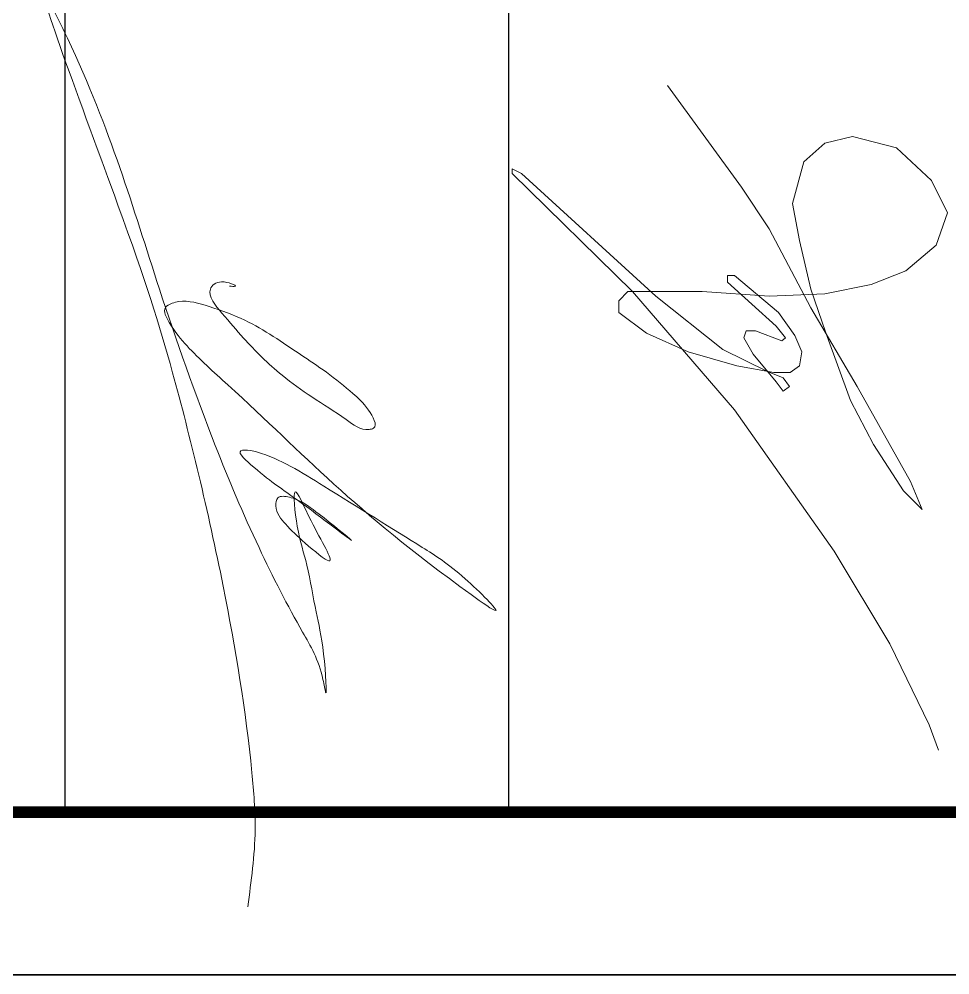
# Model space of a CAD drawing. Header units: millimetres. Extents: x 1336014 to 2939047, y -333549 to -60566.
# Drawn here: x 1453216 to 1454475, y -164841 to -163549 of the extents above; entities that cross this region are included whole.
import ezdxf

# ---------------------------------------------------------------- set-up
doc = ezdxf.new("R2010")
doc.units = ezdxf.units.MM
doc.header["$MEASUREMENT"] = 0
for name, color, linetype, lineweight in [('05.Text', 253, 'Continuous', 18), ('11.Khung bo', 32, 'Continuous', 50), ('12.Khung', 36, 'Continuous', 25)]:
    doc.layers.add(name, color=color, linetype=linetype, lineweight=lineweight)
doc.layers.add('Tpl_Bound', color=1, linetype='Continuous', plot=False)

# ---------------------------------------------------------------- blocks, each defined once
blk = doc.blocks.new('100')
at = {"layer": '05.Text'}
blk.add_lwpolyline([(1899574.6, -931481.9), (1899804.3, -931314.8), (1899898.3, -931252.2), (1900075.9, -931158.2), (1900253.4, -931053.8), (1900467.5, -930933.7), (1900530.1, -930907.6), (1900488.4, -930949.3), (1900383.9, -931017.2), (1900284.7, -931069.4), (1900132.2, -931125), (1900034.1, -931158.2), (1899924.4, -931184.3), (1899840.9, -931200), (1899746.9, -931173.9), (1899705.1, -931126.9), (1899689.5, -931064.2), (1899715.6, -930965), (1899788.7, -930886.7), (1899861.8, -930850.1), (1899934.9, -930876.2), (1899992.3, -930944.1), (1900023.6, -931022.4), (1900044.5, -931126.9), (1900049.8, -931252.2), (1900039.3, -931403.6), (1900039.3, -931508), (1900039.3, -931570.7), (1900060.2, -931591.6), (1900086.3, -931591.6), (1900133.3, -931528.9), (1900175.1, -931434.9), (1900206.4, -931325.3), (1900222.1, -931241.7), (1900222.1, -931205.2), (1900206.4, -931184.3), (1900175.1, -931179.1), (1900138.5, -931194.8), (1900086.3, -931231.3), (1900002.8, -931330.5), (1900002.8, -931346.2), (1900018.4, -931346.2), (1900117.6, -931236.5), (1900143.7, -931215.6), (1900150.4, -931223.9), (1900128.1, -931283.5), (1900128.1, -931304.4), (1900143.7, -931309.6), (1900180.3, -931288.7), (1900243, -931236.5), (1900263.8, -931220.9), (1900253.2, -931206.7), (1900234, -931221.1), (1900219.4, -931256.2), (1900169.8, -931356.6), (1900049.8, -931508), (1899773, -931810.9), (1899762.6, -931831.8), (1899773, -931831.8), (1900039.3, -931560.3), (1900305.6, -931330.5), (1900624.1, -931106), (1900833, -930980.7), (1901015.7, -930891.9), (1901073.2, -930871), (1901073.2, -930871)], dxfattribs=at)
blk.add_open_spline([(1900027.3, -932469.1), (1900027.6, -932463.4), (1900028.8, -932443.7), (1900009.5, -932491), (1900040.6, -932526.3), (1900095.5, -932479.5), (1900154.5, -932429.5), (1900222.4, -932361.6), (1900279.7, -932280.7), (1900318.3, -932216.4), (1900354.9, -932171), (1900345, -932131.6), (1900296.8, -932159.2), (1900265, -932194.8), (1900220.7, -932248.8), (1900168, -932329.7), (1900108.1, -932414.3), (1900074.5, -932508), (1900057.2, -932566.2), (1900065.3, -932598.5), (1900076.7, -932622.9), (1900123.3, -932597.7), (1900175.8, -932554.9), (1900390.9, -932312.5), (1900537.4, -932186), (1900786.5, -931833.8), (1900665.1, -931955.3), (1900597.7, -932063.1), (1900494.1, -932229.9), (1900413, -932360.1), (1900396.5, -932422.5), (1900395, -932460.6), (1900469.5, -932375.5), (1900492.6, -932334), (1900645.3, -932136.9), (1900542.6, -932263.3), (1900512.5, -932304.5), (1900501.5, -932335.9), (1900497.8, -932362.2), (1900533.9, -932367.2), (1900569.1, -932338.8), (1900602.9, -932302.6), (1900678.2, -932214), (1900566.7, -932283.7), (1900452.9, -932330.7), (1900585.9, -932316.3), (1900655, -932291.6), (1900766, -932274.6), (1900830.4, -932256.3), (1900974.5, -932247.2), (1900874.8, -932264), (1900784.6, -932318.6), (1900604.3, -932411.2), (1900350.9, -932518), (1899954.7, -932657.4), (1899652.5, -932742.5), (1899240.2, -932946.3), (1899912.6, -932690.8), (1900221.7, -932592.4), (1900687.7, -932480.1), (1901024.1, -932425.7), (1901267.6, -932405.8), (1901367.9, -932419.8), (1901425.6, -932427.8)], degree=3, knots=[0, 0, 0, 0, 13.001549, 45.182046, 75.147666, 135.108377, 209.641321, 330.219786, 413.431736, 506.039568, 562.398795, 572.463919, 614.687261, 666.540181, 742.379066, 813.202468, 960.332922, 1047.085289, 1116.051756, 1131.302675, 1149.586427, 1184.79628, 1250.847983, 1377.568732, 2101.569807, 2168.068812, 2267.843813, 2387.363722, 2649.028258, 2817.08725, 2833.831444, 2854.618351, 2901.709158, 3027.903615, 3176.185809, 3269.626432, 3330.368571, 3346.796885, 3372.809813, 3391.190007, 3437.370987, 3499.325704, 3566.136718, 3664.560559, 3739.363206, 3816.79641, 3907.070556, 4014.590981, 4111.202593, 4196.764677, 4225.616608, 4342.07839, 4556.167365, 4806.734713, 5180.847788, 5782.871818, 5867.791252, 6344.624172, 6742.186194, 7236.015034, 7661.393477, 7790.355718, 7964.394921, 7964.394921, 7964.394921, 7964.394921], dxfattribs=at)
at = {"layer": '11.Khung bo', "const_width": 26.7}
blk.add_lwpolyline([(1896212.6, -936839.9), (1901212.6, -936839.9), (1901212.6, -929840), (1896212.6, -929840)], close=True, dxfattribs=at)
blk.add_lwpolyline([(1896212.6, -936839.9), (1901212.6, -936839.9), (1901212.6, -929840), (1896212.6, -929840)], close=True, dxfattribs=at)
blk.add_lwpolyline([(1896212.6, -936839.9), (1901212.6, -936839.9), (1901212.6, -929840), (1896212.6, -929840)], close=True, dxfattribs=at)
at = {"layer": '12.Khung'}
for p, q in [((1896212.6, -931839.9), (1901212.6, -931839.9)), ((1896212.6, -931839.9), (1901212.6, -931839.9)), ((1896212.6, -931839.9), (1901212.6, -931839.9)), ((1896212.6, -932839.9), (1901212.6, -932839.9)), ((1896212.6, -932839.9), (1901212.6, -932839.9)), ((1896212.6, -932839.9), (1901212.6, -932839.9))]:
    blk.add_line(p, q, dxfattribs=at)
blk.add_lwpolyline([(1901579.2, -945939.8), (1901579.2, -916240.1), (1859579.6, -916240.1), (1859579.6, -945939.8)], close=True, dxfattribs=at)
blk.add_lwpolyline([(1901579.2, -945939.8), (1901579.2, -916240.1), (1859579.6, -916240.1), (1859579.6, -945939.8)], close=True, dxfattribs=at)
blk.add_lwpolyline([(1901579.2, -945939.8), (1901579.2, -916240.1), (1859579.6, -916240.1), (1859579.6, -945939.8)], close=True, dxfattribs=at)

msp = doc.modelspace()

# ---------------------------------------------------------------- linework, layer by layer
at = {"layer": 'Tpl_Bound', "color": 1}
msp.add_lwpolyline([(1445418.4, -164841.3), (1445418.4, -139641.5), (1463238.3, -139641.5), (1463238.3, -164841.3)], close=True, dxfattribs=at)

# ---------------------------------------------------------------- block references
at = {"layer": '05.Text', "xscale": 0.6, "yscale": 0.6, "zscale": 0.6, "rotation": 270}
msp.add_blockref('100', (2012982.3, 976106.3), dxfattribs=at)

doc.saveas('drawing.dxf')
